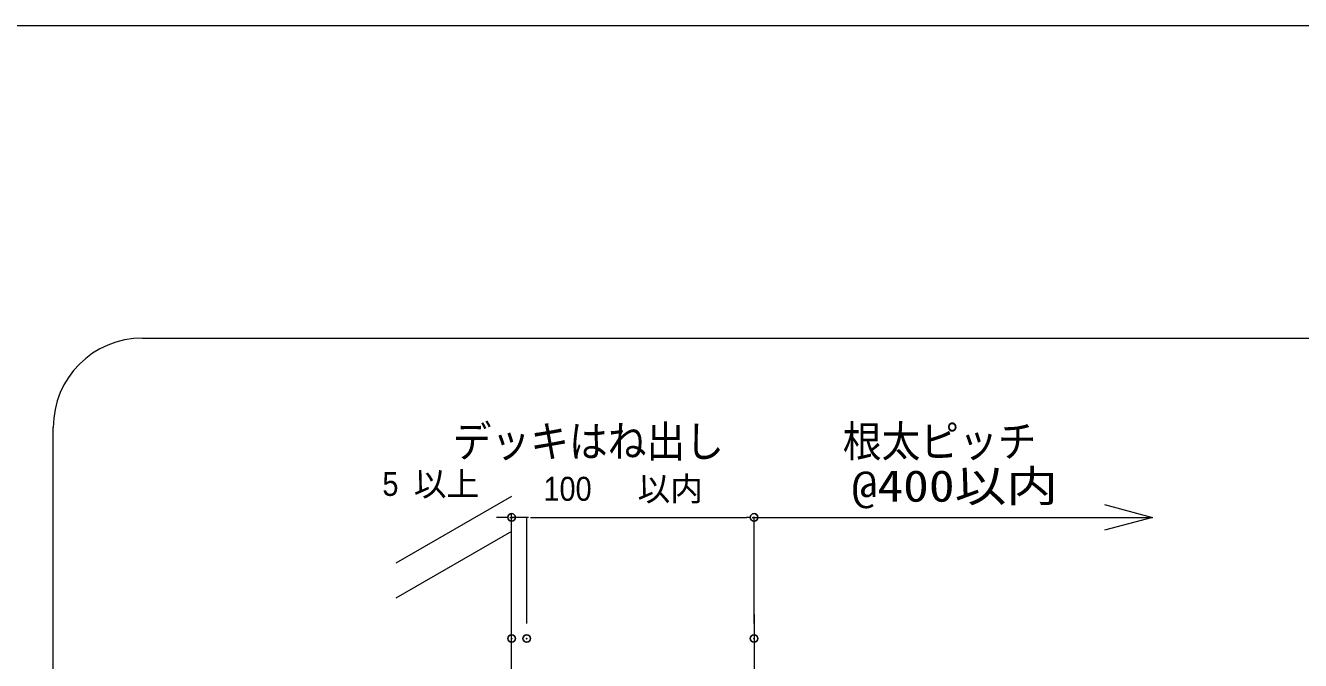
# Model space of a CAD drawing. Units: millimetres, scale not verified. Extents: x -4750 to 4750, y -3000 to 3000.
# Drawn here: x 959.1 to 1379.7, y -1277.2 to -1067.5 of the extents above; entities that cross this region are included whole.
import ezdxf
from ezdxf.enums import TextEntityAlignment as Align

# ---------------------------------------------------------------- set-up
doc = ezdxf.new("R2010")
doc.units = ezdxf.units.MM
doc.header["$LTSCALE"] = 5
doc.header["$PDMODE"] = 32
doc.header["$PDSIZE"] = 2.5
doc.linetypes.add('CHAIN1', pattern=[8, 5, -1, 1, -1])
for name, color, linetype, lineweight in [('0-3_一般', 7, 'Continuous', 9), ('0-4_0', 7, 'Continuous', 9), ('0-5_図枠', 7, 'Continuous', 9), ('0-7_寸法', 7, 'Continuous', 9)]:
    doc.layers.add(name, color=color, linetype=linetype, lineweight=lineweight)
doc.layers.add('0-9_Defpoints', color=7, linetype='Continuous')
doc.styles.add('Osaka', font='')
doc.styles.add('ＭＳ ゴシック', font='')
doc.styles.get('Osaka').set_extended_font_data('Osaka')
doc.styles.get('ＭＳ ゴシック').set_extended_font_data('MS Gothic')

# ---------------------------------------------------------------- blocks, each defined once
blk = doc.blocks.new('_DOT')
at = {"layer": '0-4_0'}
for p, q in [((-10, 0), (-20, 0)), ((-5, 0), (5, 0))]:
    blk.add_line(p, q, dxfattribs=at)

msp = doc.modelspace()

# ---------------------------------------------------------------- linework, layer by layer
at = {"layer": '0-3_一般'}
for p, q in [((997.757, -1170.712), (1764.807, -1170.712)), ((968.282, -1517.321), (968.282, -1200.187)), ((1119.495, -1364.766), (1119.495, -1228.712))]:
    msp.add_line(p, q, dxfattribs=at)
at = {"layer": '0-3_一般', "color": 134}
for p, q in [((1119.495, -1222.997), (1081.315, -1245.04)), ((1119.495, -1234.544), (1081.315, -1256.587))]:
    msp.add_line(p, q, dxfattribs=at)
at = {"layer": '0-3_一般', "linetype": 'CHAIN1'}
msp.add_line((1199.495, -1261.966), (1199.495, -1403.912), dxfattribs=at)
at = {"layer": '0-3_一般'}
msp.add_arc((997.757, -1200.187), 29.475, 90, 180, dxfattribs=at)
at = {"layer": '0-5_図枠'}
msp.add_lwpolyline([(0, -1067.501), (2000, -1067.501), (2000, -2367.501), (0, -2367.501)], close=True, dxfattribs=at)
at = {"layer": '0-7_寸法'}
for p, q in [((1116.991, -1229.904), (1114.487, -1229.904)), ((1119.495, -1264.904), (1119.495, -1229.904)), ((1124.495, -1229.904), (1119.495, -1229.904)), ((1124.495, -1264.904), (1124.495, -1229.904)), ((1124.495, -1264.904), (1124.495, -1229.904)), ((1126.998, -1229.904), (1196.991, -1229.904)), ((1126.998, -1229.904), (1129.502, -1229.904)), ((1199.495, -1264.904), (1199.495, -1229.904)), ((1199.495, -1229.904), (1330.937, -1229.904))]:
    msp.add_line(p, q, dxfattribs=at)
msp.add_lwpolyline([(1315.062, -1225.65), (1330.937, -1229.904), (1315.062, -1234.158)], dxfattribs=at)
at = {"layer": '0-9_Defpoints'}
for p in [(1119.495, -1229.904), (1199.495, -1229.904), (1119.495, -1269.904), (1124.495, -1269.904), (1199.495, -1269.904)]:
    msp.add_point(p, dxfattribs=at)

# ---------------------------------------------------------------- block references
at = {"layer": '0-7_寸法', "xscale": 0.1251862, "yscale": 0.1251862}
for p in [(1119.495, -1229.904), (1199.495, -1229.904)]:
    msp.add_blockref('_DOT', p, dxfattribs=at)
at = {"layer": '0-7_寸法', "xscale": 0.1251862, "yscale": 0.1251862, "rotation": 180}
msp.add_blockref('_DOT', (1124.495, -1229.904), dxfattribs=at)
msp.add_blockref('_DOT', (1124.495, -1229.904), dxfattribs=at)

# ---------------------------------------------------------------- texts
at = {"layer": '0-7_寸法'}
for s, height, style, width, p in [('デッキはね出し', 10.41, 'ＭＳ ゴシック', 0.9, (1100.086, -1213.153)), ('根太ピッチ', 10.41, 'ＭＳ ゴシック', 0.9, (1228.753, -1213.113)), ('5', 7.918, 'Osaka', 0.9, (1076.874, -1225.192)), ('@400以内', 10.41, 'ＭＳ ゴシック', 1.2, (1231.642, -1227.853)), ('100', 7.918, 'Osaka', 0.9, (1129.999, -1226.818))]:
    msp.add_text(s, height=height, dxfattribs=dict(at, style=style, width=width)).set_placement(p, align=Align.BOTTOM_LEFT)
at = {"layer": '0-7_寸法', "style": 'Osaka'}
for s, p in [('以上', (1087.216, -1225.192)), ('以内', (1161.025, -1226.818))]:
    msp.add_text(s, height=7.918, dxfattribs=at).set_placement(p, align=Align.BOTTOM_LEFT)

doc.saveas('drawing.dxf')
